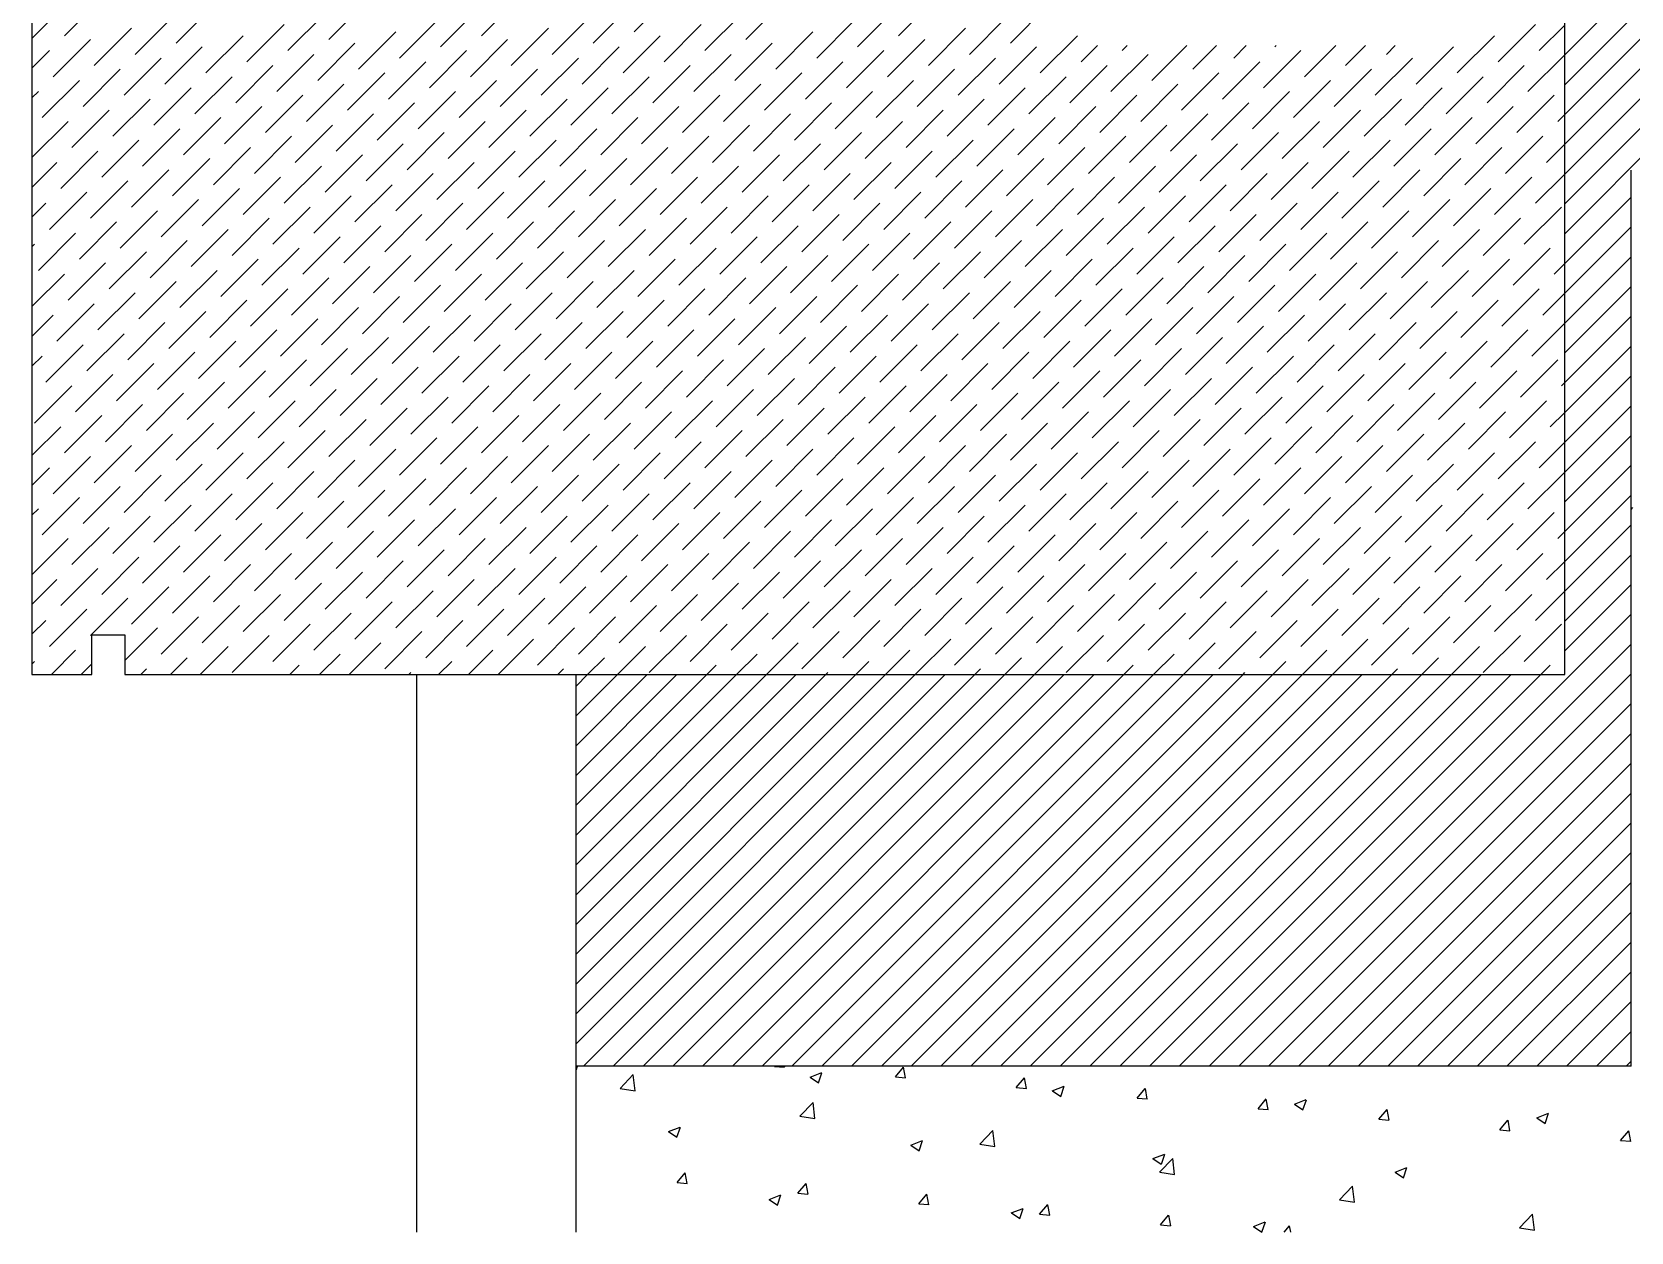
# Model space of a CAD drawing. Header units: millimetres. Extents: x 2806 to 10642, y -276 to 6064.
# Drawn here: x 2805.9 to 3046.9, y 671.3 to 852.1 of the extents above; entities that cross this region are included whole.
import ezdxf

# ---------------------------------------------------------------- set-up
doc = ezdxf.new("R2010")
doc.units = ezdxf.units.MM
doc.layers.get('0').update_dxf_attribs({"color": 250})

msp = doc.modelspace()

# ---------------------------------------------------------------- linework, layer by layer
for p, q in [((3036.88593283, 755.29487696), (3036.88593283, 880.29487696)), ((2805.88593283, 861.630018), (2805.88593283, 755.29487696)), ((3046.88593283, 696.29487696), (3046.88593283, 831.29487696)), ((2814.88593283, 755.29487696), (2814.88593283, 761.29487696)), ((2814.88593283, 761.29487696), (2819.88593283, 761.29487696)), ((2819.88593283, 761.29487696), (2819.88593283, 755.29487696)), ((2805.88593283, 755.29487696), (2814.88593283, 755.29487696)), ((2819.88593283, 755.29487696), (3036.88593283, 755.29487696)), ((2863.88593283, 671.29487696), (2863.88593283, 755.29487696)), ((2887.88593283, 671.29487696), (2887.88593283, 755.29487696)), ((3046.88593283, 696.29487696), (2887.88593283, 696.29487696))]:
    msp.add_line(p, q)
at = {"linetype": 'Continuous'}
for p, q in [((3036.88593283, 848.67397792), (3048.50683187, 860.29487696)), ((3036.88593283, 844.18384985), (3052.99695993, 860.29487696)), ((3036.88593283, 839.69372179), (3057.48708799, 860.29487696)), ((3036.88593283, 835.20359373), (3061.97721605, 860.29487696)), ((3036.88593283, 830.71346567), (3066.46734411, 860.29487696)), ((3036.88593283, 826.22333761), (3070.95747217, 860.29487696)), ((3036.88593283, 821.73320955), (3075.44760023, 860.29487696)), ((2810.7780358, 851.56261197), (2816.39069588, 857.17527205)), ((2827.61601603, 850.44007996), (2833.2286761, 856.05274003)), ((2850.62792234, 851.00134597), (2856.24058241, 856.61400604)), ((2873.63982865, 851.56261197), (2879.25248873, 857.17527205)), ((2890.47780888, 850.44007996), (2896.09046895, 856.05274003)), ((2896.65173496, 852.12387798), (2902.26439504, 857.73653806)), ((2913.48971519, 851.00134597), (2919.10237526, 856.61400604)), ((2936.5016215, 851.56261197), (2942.11428157, 857.17527205)), ((2953.33960172, 850.44007996), (2958.9522618, 856.05274003)), ((2805.88593283, 851.16063706), (2810.21676979, 855.49147403)), ((2821.44208995, 848.75628194), (2827.05475002, 854.36894201)), ((2838.28007017, 847.63374992), (2843.89273025, 853.24641)), ((2844.45399626, 849.31754794), (2850.06665633, 854.93020802)), ((2861.29197648, 848.19501593), (2866.90463656, 853.807676)), ((2867.46590257, 849.87881395), (2873.07856264, 855.49147403)), ((2884.30388279, 848.75628194), (2889.91654287, 854.36894201)), ((2901.14186302, 847.63374992), (2906.7545231, 853.24641)), ((2907.3157891, 849.31754794), (2912.92844918, 854.93020802)), ((2924.15376933, 848.19501593), (2929.76642941, 853.807676)), ((2930.32769541, 849.87881395), (2935.94035549, 855.49147403)), ((2947.16567564, 848.75628194), (2952.77833572, 854.36894201)), ((3026.86544872, 847.63374992), (3032.47810879, 853.24641)), ((3033.0393748, 849.31754794), (3036.88593283, 853.16410598)), ((2809.09423778, 845.38868589), (2814.70689785, 851.00134597)), ((2815.26816386, 847.07248391), (2820.88082394, 852.68514399)), ((2832.10614409, 845.9499519), (2837.71880417, 851.56261197)), ((2855.1180504, 846.51121791), (2860.73071048, 852.12387798)), ((2871.95603063, 845.38868589), (2877.5686907, 851.00134597)), ((2878.12995671, 847.07248391), (2883.74261679, 852.68514399)), ((2894.96793694, 845.9499519), (2900.58059701, 851.56261197)), ((2917.97984325, 846.51121791), (2923.59250332, 852.12387798)), ((2934.81782347, 845.38868589), (2940.43048355, 851.00134597)), ((2940.99174956, 847.07248391), (2946.60440963, 852.68514399)), ((2957.82972978, 845.9499519), (2963.44238986, 851.56261197)), ((3020.69152263, 845.9499519), (3026.30418271, 851.56261197)), ((2805.88593283, 846.670509), (2808.53297177, 849.31754794)), ((2825.93221801, 844.26615388), (2831.54487808, 849.87881395)), ((2842.77019823, 843.14362186), (2848.38285831, 848.75628194)), ((2848.94412432, 844.82741988), (2854.55678439, 850.44007996)), ((2865.78210454, 843.70488787), (2871.39476462, 849.31754794)), ((2888.79401085, 844.26615388), (2894.40667093, 849.87881395)), ((2905.63199108, 843.14362186), (2911.24465116, 848.75628194)), ((2911.80591716, 844.82741988), (2917.41857724, 850.44007996)), ((2928.64389739, 843.70488787), (2934.25655747, 849.31754794)), ((2951.6558037, 844.26615388), (2957.26846378, 849.87881395)), ((2964.00365587, 847.63374992), (2966.45290236, 850.08299641)), ((2968.49378393, 843.14362186), (2974.106444, 848.75628194)), ((2970.17758195, 849.31754794), (2970.94303042, 850.08299641)), ((2974.66771001, 844.82741988), (2979.92328654, 850.08299641)), ((2980.84163609, 846.51121791), (2984.4134146, 850.08299641)), ((2987.01556218, 848.19501593), (2988.90354266, 850.08299641)), ((2991.50569024, 843.70488787), (2997.11835031, 849.31754794)), ((2993.18948826, 849.87881395), (2993.39367072, 850.08299641)), ((2997.67961632, 845.38868589), (3002.37392685, 850.08299641)), ((3003.8535424, 847.07248391), (3006.86405491, 850.08299641)), ((3010.02746849, 848.75628194), (3011.35418297, 850.08299641)), ((3014.51759655, 844.26615388), (3020.13025662, 849.87881395)), ((3031.35557678, 843.14362186), (3036.88593283, 848.67397792)), ((2813.58436584, 840.89855783), (2819.19702592, 846.51121791)), ((2819.75829192, 842.58235585), (2825.370952, 848.19501593)), ((2836.59627215, 841.45982384), (2842.20893223, 847.07248391)), ((2853.43425238, 840.33729182), (2859.04691245, 845.9499519)), ((2859.60817846, 842.02108984), (2865.22083854, 847.63374992)), ((2876.44615869, 840.89855783), (2882.05881876, 846.51121791)), ((2882.62008477, 842.58235585), (2888.23274485, 848.19501593)), ((2899.458065, 841.45982384), (2905.07072507, 847.07248391)), ((2916.29604522, 840.33729182), (2921.9087053, 845.9499519)), ((2922.46997131, 842.02108984), (2928.08263138, 847.63374992)), ((2939.30795153, 840.89855783), (2944.92061161, 846.51121791)), ((2945.48187762, 842.58235585), (2951.09453769, 848.19501593)), ((2962.31985784, 841.45982384), (2967.93251792, 847.07248391)), ((2979.15783807, 840.33729182), (2984.77049815, 845.9499519)), ((2985.33176416, 842.02108984), (2990.94442423, 847.63374992)), ((3002.16974438, 840.89855783), (3007.78240446, 846.51121791)), ((3008.34367047, 842.58235585), (3013.95633054, 848.19501593)), ((3025.18165069, 841.45982384), (3030.79431077, 847.07248391)), ((2807.41043976, 839.21475981), (2813.02309983, 844.82741988)), ((2824.24841998, 838.09222779), (2829.86108006, 843.70488787)), ((2830.42234607, 839.77602581), (2836.03500614, 845.38868589)), ((2847.26032629, 838.6534938), (2852.87298637, 844.26615388)), ((2870.2722326, 839.21475981), (2875.88489268, 844.82741988)), ((2887.11021283, 838.09222779), (2892.72287291, 843.70488787)), ((2893.28413891, 839.77602581), (2898.89679899, 845.38868589)), ((2910.12211914, 838.6534938), (2915.73477922, 844.26615388)), ((2933.13402545, 839.21475981), (2938.74668553, 844.82741988)), ((2949.97200568, 838.09222779), (2955.58466575, 843.70488787)), ((2956.14593176, 839.77602581), (2961.75859184, 845.38868589)), ((2972.98391199, 838.6534938), (2978.59657206, 844.26615388)), ((2995.9958183, 839.21475981), (3001.60847837, 844.82741988)), ((3012.83379853, 838.09222779), (3018.4464586, 843.70488787)), ((3019.00772461, 839.77602581), (3024.62038468, 845.38868589)), ((2805.88593283, 842.18038094), (2806.84917375, 843.14362186)), ((2818.0744939, 836.40842977), (2823.68715398, 842.02108984)), ((2841.08640021, 836.96969578), (2846.69906029, 842.58235585)), ((2857.92438044, 835.84716376), (2863.53704051, 841.45982384)), ((2864.09830652, 837.53096178), (2869.7109666, 843.14362186)), ((2880.93628675, 836.40842977), (2886.54894682, 842.02108984)), ((2903.94819306, 836.96969578), (2909.56085313, 842.58235585)), ((2920.78617329, 835.84716376), (2926.39883336, 841.45982384)), ((2926.96009937, 837.53096178), (2932.57275944, 843.14362186)), ((2943.7980796, 836.40842977), (2949.41073967, 842.02108984)), ((2966.80998591, 836.96969578), (2972.42264598, 842.58235585)), ((2983.64796613, 835.84716376), (2989.26062621, 841.45982384)), ((2989.82189222, 837.53096178), (2995.43455229, 843.14362186)), ((3006.65987244, 836.40842977), (3012.27253252, 842.02108984)), ((3029.67177875, 836.96969578), (3035.28443883, 842.58235585)), ((2811.90056782, 834.72463175), (2817.51322789, 840.33729182)), ((2828.73854804, 833.60209973), (2834.35120812, 839.21475981)), ((2834.91247413, 835.28589775), (2840.5251342, 840.89855783)), ((2851.75045435, 834.16336574), (2857.36311443, 839.77602581)), ((2874.76236066, 834.72463175), (2880.37502074, 840.33729182)), ((2891.60034089, 833.60209973), (2897.21300097, 839.21475981)), ((2897.77426697, 835.28589775), (2903.38692705, 840.89855783)), ((2914.6122472, 834.16336574), (2920.22490728, 839.77602581)), ((2937.62415351, 834.72463175), (2943.23681359, 840.33729182)), ((2954.46213374, 833.60209973), (2960.07479381, 839.21475981)), ((2960.63605982, 835.28589775), (2966.2487199, 840.89855783)), ((2977.47404005, 834.16336574), (2983.08670012, 839.77602581)), ((3000.48594636, 834.72463175), (3006.09860644, 840.33729182)), ((3017.32392659, 833.60209973), (3022.93658666, 839.21475981)), ((3023.49785267, 835.28589775), (3029.11051275, 840.89855783)), ((3035.84570484, 838.6534938), (3036.88593283, 839.69372179)), ((2805.88593283, 833.20012482), (2811.33930181, 838.6534938)), ((2822.56462196, 831.91830171), (2828.17728204, 837.53096178)), ((2839.40260219, 830.79576969), (2845.01526226, 836.40842977)), ((2845.57652827, 832.47956772), (2851.18918835, 838.09222779)), ((2862.4145085, 831.3570357), (2868.02716857, 836.96969578)), ((2868.58843458, 833.04083372), (2874.20109466, 838.6534938)), ((2885.42641481, 831.91830171), (2891.03907488, 837.53096178)), ((2902.26439504, 830.79576969), (2907.87705511, 836.40842977)), ((2908.43832112, 832.47956772), (2914.05098119, 838.09222779)), ((2925.27630135, 831.3570357), (2930.88896142, 836.96969578)), ((2931.45022743, 833.04083372), (2937.0628875, 838.6534938)), ((2948.28820766, 831.91830171), (2953.90086773, 837.53096178)), ((2965.12618788, 830.79576969), (2970.73884796, 836.40842977)), ((2971.30011397, 832.47956772), (2976.91277404, 838.09222779)), ((2988.13809419, 831.3570357), (2993.75075427, 836.96969578)), ((2994.31202028, 833.04083372), (2999.92468035, 838.6534938)), ((3011.1500005, 831.91830171), (3016.76266058, 837.53096178)), ((3027.98798073, 830.79576969), (3033.60064081, 836.40842977)), ((2810.21676979, 828.55070566), (2815.82942987, 834.16336574)), ((2816.39069588, 830.23450369), (2822.00335595, 835.84716376)), ((2833.2286761, 829.11197167), (2838.84133618, 834.72463175)), ((2856.24058241, 829.67323768), (2861.85324249, 835.28589775)), ((2873.07856264, 828.55070566), (2878.69122272, 834.16336574)), ((2879.25248873, 830.23450369), (2884.8651488, 835.84716376)), ((2896.09046895, 829.11197167), (2901.70312903, 834.72463175)), ((2919.10237526, 829.67323768), (2924.71503534, 835.28589775)), ((2935.94035549, 828.55070566), (2941.55301557, 834.16336574)), ((2942.11428157, 830.23450369), (2947.72694165, 835.84716376)), ((2958.9522618, 829.11197167), (2964.56492188, 834.72463175)), ((2981.96416811, 829.67323768), (2987.57682819, 835.28589775)), ((2998.80214834, 828.55070566), (3004.41480841, 834.16336574)), ((3004.97607442, 830.23450369), (3010.5887345, 835.84716376)), ((3021.81405465, 829.11197167), (3027.42671472, 834.72463175)), ((3034.16190681, 832.47956772), (3036.88593283, 835.20359373)), ((2805.88593283, 828.70999676), (2809.65550379, 832.47956772)), ((2827.05475002, 827.42817365), (2832.6674101, 833.04083372)), ((2843.89273025, 826.30564163), (2849.50539032, 831.91830171)), ((2850.06665633, 827.98943966), (2855.67931641, 833.60209973)), ((2866.90463656, 826.86690764), (2872.51729663, 832.47956772)), ((2889.91654287, 827.42817365), (2895.52920294, 833.04083372)), ((2906.7545231, 826.30564163), (2912.36718317, 831.91830171)), ((2912.92844918, 827.98943966), (2918.54110925, 833.60209973)), ((2929.76642941, 826.86690764), (2935.37908948, 832.47956772)), ((2952.77833572, 827.42817365), (2958.39099579, 833.04083372)), ((2969.61631594, 826.30564163), (2975.22897602, 831.91830171)), ((2975.79024203, 827.98943966), (2981.4029021, 833.60209973)), ((2992.62822225, 826.86690764), (2998.24088233, 832.47956772)), ((3015.64012856, 827.42817365), (3021.25278864, 833.04083372)), ((2814.70689785, 824.0605776), (2820.31955793, 829.67323768)), ((2820.88082394, 825.74437563), (2826.49348401, 831.3570357)), ((2837.71880417, 824.62184361), (2843.33146424, 830.23450369)), ((2854.55678439, 823.4993116), (2860.16944447, 829.11197167)), ((2860.73071048, 825.18310962), (2866.34337055, 830.79576969)), ((2877.5686907, 824.0605776), (2883.18135078, 829.67323768)), ((2883.74261679, 825.74437563), (2889.35527686, 831.3570357)), ((2900.58059701, 824.62184361), (2906.19325709, 830.23450369)), ((2917.41857724, 823.4993116), (2923.03123732, 829.11197167)), ((2923.59250332, 825.18310962), (2929.2051634, 830.79576969)), ((2940.43048355, 824.0605776), (2946.04314363, 829.67323768)), ((2946.60440963, 825.74437563), (2952.21706971, 831.3570357)), ((2963.44238986, 824.62184361), (2969.05504994, 830.23450369)), ((2980.28037009, 823.4993116), (2985.89303016, 829.11197167)), ((2986.45429617, 825.18310962), (2992.06695625, 830.79576969)), ((3003.2922764, 824.0605776), (3008.90493647, 829.67323768)), ((3009.46620248, 825.74437563), (3015.07886256, 831.3570357)), ((3026.30418271, 824.62184361), (3031.91684278, 830.23450369)), ((3032.47810879, 826.30564163), (3036.88593283, 830.71346567)), ((2808.53297177, 822.37677958), (2814.14563185, 827.98943966)), ((2825.370952, 821.25424756), (2830.98361207, 826.86690764)), ((2831.54487808, 822.93804559), (2837.15753816, 828.55070566)), ((2848.38285831, 821.81551357), (2853.99551838, 827.42817365)), ((2871.39476462, 822.37677958), (2877.00742469, 827.98943966)), ((2888.23274485, 821.25424756), (2893.84540492, 826.86690764)), ((2894.40667093, 822.93804559), (2900.01933101, 828.55070566)), ((2911.24465116, 821.81551357), (2916.85731123, 827.42817365)), ((2934.25655747, 822.37677958), (2939.86921754, 827.98943966)), ((2951.09453769, 821.25424756), (2956.70719777, 826.86690764)), ((2957.26846378, 822.93804559), (2962.88112385, 828.55070566)), ((2974.106444, 821.81551357), (2979.71910408, 827.42817365)), ((2997.11835031, 822.37677958), (3002.73101039, 827.98943966)), ((3013.95633054, 821.25424756), (3019.56899062, 826.86690764)), ((3020.13025662, 822.93804559), (3025.7429167, 828.55070566)), ((3036.88593283, 817.24308149), (3046.88593283, 827.24308149)), ((2805.88593283, 824.2198687), (2807.97170576, 826.30564163)), ((2819.19702592, 819.57044954), (2824.80968599, 825.18310962)), ((2842.20893223, 820.13171555), (2847.8215923, 825.74437563)), ((2859.04691245, 819.00918353), (2864.65957253, 824.62184361)), ((2865.22083854, 820.69298156), (2870.83349861, 826.30564163)), ((2882.05881876, 819.57044954), (2887.67147884, 825.18310962)), ((2905.07072507, 820.13171555), (2910.68338515, 825.74437563)), ((2921.9087053, 819.00918353), (2927.52136538, 824.62184361)), ((2928.08263138, 820.69298156), (2933.69529146, 826.30564163)), ((2944.92061161, 819.57044954), (2950.53327169, 825.18310962)), ((2967.93251792, 820.13171555), (2973.545178, 825.74437563)), ((2984.77049815, 819.00918353), (2990.38315822, 824.62184361)), ((2990.94442423, 820.69298156), (2996.55708431, 826.30564163)), ((3007.78240446, 819.57044954), (3013.39506453, 825.18310962)), ((3030.79431077, 820.13171555), (3036.40697084, 825.74437563)), ((2806.84917375, 816.2028535), (2812.46183382, 821.81551357)), ((2813.02309983, 817.88665152), (2818.63575991, 823.4993116)), ((2829.86108006, 816.7641195), (2835.47374013, 822.37677958)), ((2836.03500614, 818.44791753), (2841.64766622, 824.0605776)), ((2852.87298637, 817.32538551), (2858.48564645, 822.93804559)), ((2869.7109666, 816.2028535), (2875.32362667, 821.81551357)), ((2875.88489268, 817.88665152), (2881.49755276, 823.4993116)), ((2892.72287291, 816.7641195), (2898.33553298, 822.37677958)), ((2898.89679899, 818.44791753), (2904.50945907, 824.0605776)), ((2915.73477922, 817.32538551), (2921.34743929, 822.93804559)), ((2932.57275944, 816.2028535), (2938.18541952, 821.81551357)), ((2938.74668553, 817.88665152), (2944.3593456, 823.4993116)), ((2955.58466575, 816.7641195), (2961.19732583, 822.37677958)), ((2961.75859184, 818.44791753), (2967.37125191, 824.0605776)), ((2978.59657206, 817.32538551), (2984.20923214, 822.93804559)), ((2995.43455229, 816.2028535), (3001.04721237, 821.81551357)), ((3001.60847837, 817.88665152), (3007.22113845, 823.4993116)), ((3018.4464586, 816.7641195), (3024.05911868, 822.37677958)), ((3024.62038468, 818.44791753), (3030.23304476, 824.0605776)), ((3036.88593283, 812.75295343), (3046.88593283, 822.75295343)), ((2805.88593283, 819.72974064), (2806.28790774, 820.13171555)), ((2823.68715398, 815.08032148), (2829.29981405, 820.69298156)), ((2840.5251342, 813.95778947), (2846.13779428, 819.57044954)), ((2846.69906029, 815.64158749), (2852.31172036, 821.25424756)), ((2863.53704051, 814.51905547), (2869.14970059, 820.13171555)), ((2886.54894682, 815.08032148), (2892.1616069, 820.69298156)), ((2903.38692705, 813.95778947), (2908.99958713, 819.57044954)), ((2909.56085313, 815.64158749), (2915.17351321, 821.25424756)), ((2926.39883336, 814.51905547), (2932.01149344, 820.13171555)), ((2949.41073967, 815.08032148), (2955.02339975, 820.69298156)), ((2966.2487199, 813.95778947), (2971.86137997, 819.57044954)), ((2972.42264598, 815.64158749), (2978.03530606, 821.25424756)), ((2989.26062621, 814.51905547), (2994.87328628, 820.13171555)), ((3012.27253252, 815.08032148), (3017.88519259, 820.69298156)), ((3029.11051275, 813.95778947), (3034.72317282, 819.57044954)), ((2811.33930181, 811.71272544), (2816.95196189, 817.32538551)), ((2817.51322789, 813.39652346), (2823.12588797, 819.00918353)), ((2834.35120812, 812.27399144), (2839.9638682, 817.88665152)), ((2857.36311443, 812.83525745), (2862.97577451, 818.44791753)), ((2874.20109466, 811.71272544), (2879.81375473, 817.32538551)), ((2880.37502074, 813.39652346), (2885.98768082, 819.00918353)), ((2897.21300097, 812.27399144), (2902.82566104, 817.88665152)), ((2920.22490728, 812.83525745), (2925.83756735, 818.44791753)), ((2937.0628875, 811.71272544), (2942.67554758, 817.32538551)), ((2943.23681359, 813.39652346), (2948.84947366, 819.00918353)), ((2960.07479381, 812.27399144), (2965.68745389, 817.88665152)), ((2983.08670012, 812.83525745), (2988.6993602, 818.44791753)), ((2999.92468035, 811.71272544), (3005.53734043, 817.32538551)), ((3006.09860644, 813.39652346), (3011.71126651, 819.00918353)), ((3022.93658666, 812.27399144), (3028.54924674, 817.88665152)), ((3035.28443883, 815.64158749), (3036.88593283, 817.24308149)), ((3036.88593283, 808.26282537), (3046.88593283, 818.26282537)), ((2805.88593283, 810.74948452), (2810.7780358, 815.64158749)), ((2828.17728204, 810.59019342), (2833.78994211, 816.2028535)), ((2845.01526226, 809.46766141), (2850.62792234, 815.08032148)), ((2851.18918835, 811.15145943), (2856.80184842, 816.7641195)), ((2868.02716857, 810.02892741), (2873.63982865, 815.64158749)), ((2891.03907488, 810.59019342), (2896.65173496, 816.2028535)), ((2907.87705511, 809.46766141), (2913.48971519, 815.08032148)), ((2914.05098119, 811.15145943), (2919.66364127, 816.7641195)), ((2930.88896142, 810.02892741), (2936.5016215, 815.64158749)), ((2953.90086773, 810.59019342), (2959.51352781, 816.2028535)), ((2970.73884796, 809.46766141), (2976.35150803, 815.08032148)), ((2976.91277404, 811.15145943), (2982.52543412, 816.7641195)), ((2993.75075427, 810.02892741), (2999.36341434, 815.64158749)), ((3016.76266058, 810.59019342), (3022.37532065, 816.2028535)), ((2815.82942987, 807.22259738), (2821.44208995, 812.83525745)), ((2822.00335595, 808.9063954), (2827.61601603, 814.51905547)), ((2838.84133618, 807.78386338), (2844.45399626, 813.39652346)), ((2855.67931641, 806.66133137), (2861.29197648, 812.27399144)), ((2861.85324249, 808.34512939), (2867.46590257, 813.95778947)), ((2878.69122272, 807.22259738), (2884.30388279, 812.83525745)), ((2884.8651488, 808.9063954), (2890.47780888, 814.51905547)), ((2901.70312903, 807.78386338), (2907.3157891, 813.39652346)), ((2918.54110925, 806.66133137), (2924.15376933, 812.27399144)), ((2924.71503534, 808.34512939), (2930.32769541, 813.95778947)), ((2941.55301557, 807.22259738), (2947.16567564, 812.83525745)), ((2947.72694165, 808.9063954), (2953.33960172, 814.51905547)), ((2964.56492188, 807.78386338), (2970.17758195, 813.39652346)), ((2981.4029021, 806.66133137), (2987.01556218, 812.27399144)), ((2987.57682819, 808.34512939), (2993.18948826, 813.95778947)), ((3004.41480841, 807.22259738), (3010.02746849, 812.83525745)), ((3010.5887345, 808.9063954), (3016.20139457, 814.51905547)), ((3027.42671472, 807.78386338), (3033.0393748, 813.39652346)), ((3033.60064081, 809.46766141), (3036.88593283, 812.75295343)), ((3036.88593283, 803.77269731), (3046.88593283, 813.77269731)), ((2809.65550379, 805.53879935), (2815.26816386, 811.15145943)), ((2826.49348401, 804.41626734), (2832.10614409, 810.02892741)), ((2832.6674101, 806.10006536), (2838.28007017, 811.71272544)), ((2849.50539032, 804.97753335), (2855.1180504, 810.59019342)), ((2872.51729663, 805.53879935), (2878.12995671, 811.15145943)), ((2889.35527686, 804.41626734), (2894.96793694, 810.02892741)), ((2895.52920294, 806.10006536), (2901.14186302, 811.71272544)), ((2912.36718317, 804.97753335), (2917.97984325, 810.59019342)), ((2935.37908948, 805.53879935), (2940.99174956, 811.15145943)), ((2952.21706971, 804.41626734), (2957.82972978, 810.02892741)), ((2958.39099579, 806.10006536), (2964.00365587, 811.71272544)), ((2975.22897602, 804.97753335), (2980.84163609, 810.59019342)), ((2998.24088233, 805.53879935), (3003.8535424, 811.15145943)), ((3015.07886256, 804.41626734), (3020.69152263, 810.02892741)), ((3021.25278864, 806.10006536), (3026.86544872, 811.71272544)), ((2805.88593283, 806.25935646), (2809.09423778, 809.46766141)), ((2820.31955793, 802.73246932), (2825.93221801, 808.34512939)), ((2843.33146424, 803.29373532), (2848.94412432, 808.9063954)), ((2860.16944447, 802.17120331), (2865.78210454, 807.78386338)), ((2866.34337055, 803.85500133), (2871.95603063, 809.46766141)), ((2883.18135078, 802.73246932), (2888.79401085, 808.34512939)), ((2906.19325709, 803.29373532), (2911.80591716, 808.9063954)), ((2923.03123732, 802.17120331), (2928.64389739, 807.78386338)), ((2929.2051634, 803.85500133), (2934.81782347, 809.46766141)), ((2946.04314363, 802.73246932), (2951.6558037, 808.34512939)), ((2969.05504994, 803.29373532), (2974.66771001, 808.9063954)), ((2985.89303016, 802.17120331), (2991.50569024, 807.78386338)), ((2992.06695625, 803.85500133), (2997.67961632, 809.46766141)), ((3008.90493647, 802.73246932), (3014.51759655, 808.34512939)), ((3031.91684278, 803.29373532), (3036.88593283, 808.26282537)), ((3036.88593283, 799.28256925), (3046.88593283, 809.28256925)), ((2807.97170576, 799.36487327), (2813.58436584, 804.97753335)), ((2814.14563185, 801.04867129), (2819.75829192, 806.66133137)), ((2830.98361207, 799.92613928), (2836.59627215, 805.53879935)), ((2837.15753816, 801.6099373), (2842.77019823, 807.22259738)), ((2853.99551838, 800.48740528), (2859.60817846, 806.10006536)), ((2870.83349861, 799.36487327), (2876.44615869, 804.97753335)), ((2877.00742469, 801.04867129), (2882.62008477, 806.66133137)), ((2893.84540492, 799.92613928), (2899.458065, 805.53879935)), ((2900.01933101, 801.6099373), (2905.63199108, 807.22259738)), ((2916.85731123, 800.48740528), (2922.46997131, 806.10006536)), ((2933.69529146, 799.36487327), (2939.30795153, 804.97753335)), ((2939.86921754, 801.04867129), (2945.48187762, 806.66133137)), ((2956.70719777, 799.92613928), (2962.31985784, 805.53879935)), ((2962.88112385, 801.6099373), (2968.49378393, 807.22259738)), ((2979.71910408, 800.48740528), (2985.33176416, 806.10006536)), ((2996.55708431, 799.36487327), (3002.16974438, 804.97753335)), ((3002.73101039, 801.04867129), (3008.34367047, 806.66133137)), ((3019.56899062, 799.92613928), (3025.18165069, 805.53879935)), ((3025.7429167, 801.6099373), (3031.35557678, 807.22259738)), ((2805.88593283, 801.7692284), (2807.41043976, 803.29373532)), ((2824.80968599, 798.24234125), (2830.42234607, 803.85500133)), ((2841.64766622, 797.11980924), (2847.26032629, 802.73246932)), ((2847.8215923, 798.80360726), (2853.43425238, 804.41626734)), ((2864.65957253, 797.68107525), (2870.2722326, 803.29373532)), ((2887.67147884, 798.24234125), (2893.28413891, 803.85500133)), ((2904.50945907, 797.11980924), (2910.12211914, 802.73246932)), ((2910.68338515, 798.80360726), (2916.29604522, 804.41626734)), ((2927.52136538, 797.68107525), (2933.13402545, 803.29373532)), ((2950.53327169, 798.24234125), (2956.14593176, 803.85500133)), ((2967.37125191, 797.11980924), (2972.98391199, 802.73246932)), ((2973.545178, 798.80360726), (2979.15783807, 804.41626734)), ((2990.38315822, 797.68107525), (2995.9958183, 803.29373532)), ((3013.39506453, 798.24234125), (3019.00772461, 803.85500133)), ((3030.23304476, 797.11980924), (3035.84570484, 802.73246932)), ((3036.88593283, 794.79244119), (3046.88593283, 804.79244119)), ((2812.46183382, 794.87474521), (2818.0744939, 800.48740528)), ((2818.63575991, 796.55854323), (2824.24841998, 802.17120331)), ((2835.47374013, 795.43601122), (2841.08640021, 801.04867129)), ((2858.48564645, 795.99727722), (2864.09830652, 801.6099373)), ((2875.32362667, 794.87474521), (2880.93628675, 800.48740528)), ((2881.49755276, 796.55854323), (2887.11021283, 802.17120331)), ((2898.33553298, 795.43601122), (2903.94819306, 801.04867129)), ((2921.34743929, 795.99727722), (2926.96009937, 801.6099373)), ((2938.18541952, 794.87474521), (2943.7980796, 800.48740528)), ((2944.3593456, 796.55854323), (2949.97200568, 802.17120331)), ((2961.19732583, 795.43601122), (2966.80998591, 801.04867129)), ((2984.20923214, 795.99727722), (2989.82189222, 801.6099373)), ((3001.04721237, 794.87474521), (3006.65987244, 800.48740528)), ((3007.22113845, 796.55854323), (3012.83379853, 802.17120331)), ((3024.05911868, 795.43601122), (3029.67177875, 801.04867129)), ((3036.88593283, 790.30231313), (3046.88593283, 800.30231313)), ((2806.28790774, 793.19094719), (2811.90056782, 798.80360726)), ((2829.29981405, 793.75221319), (2834.91247413, 799.36487327)), ((2846.13779428, 792.62968118), (2851.75045435, 798.24234125)), ((2852.31172036, 794.3134792), (2857.92438044, 799.92613928)), ((2869.14970059, 793.19094719), (2874.76236066, 798.80360726)), ((2892.1616069, 793.75221319), (2897.77426697, 799.36487327)), ((2908.99958713, 792.62968118), (2914.6122472, 798.24234125)), ((2915.17351321, 794.3134792), (2920.78617329, 799.92613928)), ((2932.01149344, 793.19094719), (2937.62415351, 798.80360726)), ((2955.02339975, 793.75221319), (2960.63605982, 799.36487327)), ((2971.86137997, 792.62968118), (2977.47404005, 798.24234125)), ((2978.03530606, 794.3134792), (2983.64796613, 799.92613928)), ((2994.87328628, 793.19094719), (3000.48594636, 798.80360726)), ((3017.88519259, 793.75221319), (3023.49785267, 799.36487327)), ((3036.40697084, 798.80360726), (3036.88593283, 799.28256925)), ((2816.95196189, 790.38461715), (2822.56462196, 795.99727722)), ((2823.12588797, 792.06841517), (2828.73854804, 797.68107525)), ((2839.9638682, 790.94588316), (2845.57652827, 796.55854323)), ((2856.80184842, 789.82335114), (2862.4145085, 795.43601122)), ((2862.97577451, 791.50714916), (2868.58843458, 797.11980924)), ((2879.81375473, 790.38461715), (2885.42641481, 795.99727722)), ((2885.98768082, 792.06841517), (2891.60034089, 797.68107525)), ((2902.82566104, 790.94588316), (2908.43832112, 796.55854323)), ((2919.66364127, 789.82335114), (2925.27630135, 795.43601122)), ((2925.83756735, 791.50714916), (2931.45022743, 797.11980924)), ((2942.67554758, 790.38461715), (2948.28820766, 795.99727722)), ((2948.84947366, 792.06841517), (2954.46213374, 797.68107525)), ((2965.68745389, 790.94588316), (2971.30011397, 796.55854323)), ((2982.52543412, 789.82335114), (2988.13809419, 795.43601122)), ((2988.6993602, 791.50714916), (2994.31202028, 797.11980924)), ((3005.53734043, 790.38461715), (3011.1500005, 795.99727722)), ((3011.71126651, 792.06841517), (3017.32392659, 797.68107525)), ((3028.54924674, 790.94588316), (3034.16190681, 796.55854323)), ((3036.88593283, 785.81218507), (3046.88593283, 795.81218507)), ((2810.7780358, 788.70081913), (2816.39069588, 794.3134792)), ((2827.61601603, 787.57828711), (2833.2286761, 793.19094719)), ((2833.78994211, 789.26208513), (2839.40260219, 794.87474521)), ((2850.62792234, 788.13955312), (2856.24058241, 793.75221319)), ((2873.63982865, 788.70081913), (2879.25248873, 794.3134792)), ((2890.47780888, 787.57828711), (2896.09046895, 793.19094719)), ((2896.65173496, 789.26208513), (2902.26439504, 794.87474521)), ((2913.48971519, 788.13955312), (2919.10237526, 793.75221319)), ((2936.5016215, 788.70081913), (2942.11428157, 794.3134792)), ((2953.33960172, 787.57828711), (2958.9522618, 793.19094719)), ((2959.51352781, 789.26208513), (2965.12618788, 794.87474521)), ((2976.35150803, 788.13955312), (2981.96416811, 793.75221319)), ((2999.36341434, 788.70081913), (3004.97607442, 794.3134792)), ((3016.20139457, 787.57828711), (3021.81405465, 793.19094719)), ((3022.37532065, 789.26208513), (3027.98798073, 794.87474521)), ((3034.72317282, 792.62968118), (3036.88593283, 794.79244119)), ((2805.88593283, 788.29884422), (2810.21676979, 792.62968118)), ((2821.44208995, 785.89448909), (2827.05475002, 791.50714916)), ((2844.45399626, 786.4557551), (2850.06665633, 792.06841517)), ((2861.29197648, 785.33322308), (2866.90463656, 790.94588316)), ((2867.46590257, 787.0170211), (2873.07856264, 792.62968118)), ((2884.30388279, 785.89448909), (2889.91654287, 791.50714916)), ((2907.3157891, 786.4557551), (2912.92844918, 792.06841517)), ((2924.15376933, 785.33322308), (2929.76642941, 790.94588316)), ((2930.32769541, 787.0170211), (2935.94035549, 792.62968118)), ((2947.16567564, 785.89448909), (2952.77833572, 791.50714916)), ((2970.17758195, 786.4557551), (2975.79024203, 792.06841517)), ((2987.01556218, 785.33322308), (2992.62822225, 790.94588316)), ((2993.18948826, 787.0170211), (2998.80214834, 792.62968118)), ((3010.02746849, 785.89448909), (3015.64012856, 791.50714916)), ((3036.88593283, 781.32205701), (3046.88593283, 791.32205701)), ((2809.09423778, 782.52689304), (2814.70689785, 788.13955312)), ((2815.26816386, 784.21069107), (2820.88082394, 789.82335114)), ((2832.10614409, 783.08815905), (2837.71880417, 788.70081913)), ((2838.28007017, 784.77195707), (2843.89273025, 790.38461715)), ((2855.1180504, 783.64942506), (2860.73071048, 789.26208513)), ((2871.95603063, 782.52689304), (2877.5686907, 788.13955312)), ((2878.12995671, 784.21069107), (2883.74261679, 789.82335114)), ((2894.96793694, 783.08815905), (2900.58059701, 788.70081913)), ((2901.14186302, 784.77195707), (2906.7545231, 790.38461715)), ((2917.97984325, 783.64942506), (2923.59250332, 789.26208513)), ((2934.81782347, 782.52689304), (2940.43048355, 788.13955312)), ((2940.99174956, 784.21069107), (2946.60440963, 789.82335114)), ((2957.82972978, 783.08815905), (2963.44238986, 788.70081913)), ((2964.00365587, 784.77195707), (2969.61631594, 790.38461715)), ((2980.84163609, 783.64942506), (2986.45429617, 789.26208513)), ((2997.67961632, 782.52689304), (3003.2922764, 788.13955312)), ((3003.8535424, 784.21069107), (3009.46620248, 789.82335114)), ((3020.69152263, 783.08815905), (3026.30418271, 788.70081913)), ((3026.86544872, 784.77195707), (3032.47810879, 790.38461715)), ((3033.0393748, 786.4557551), (3036.88593283, 790.30231313)), ((2805.88593283, 783.80871616), (2808.53297177, 786.4557551)), ((2825.93221801, 781.40436103), (2831.54487808, 787.0170211)), ((2842.77019823, 780.28182901), (2848.38285831, 785.89448909)), ((2848.94412432, 781.96562704), (2854.55678439, 787.57828711)), ((2865.78210454, 780.84309502), (2871.39476462, 786.4557551)), ((2888.79401085, 781.40436103), (2894.40667093, 787.0170211)), ((2905.63199108, 780.28182901), (2911.24465116, 785.89448909)), ((2911.80591716, 781.96562704), (2917.41857724, 787.57828711)), ((2928.64389739, 780.84309502), (2934.25655747, 786.4557551)), ((2951.6558037, 781.40436103), (2957.26846378, 787.0170211)), ((2968.49378393, 780.28182901), (2974.106444, 785.89448909)), ((2974.66771001, 781.96562704), (2980.28037009, 787.57828711)), ((2991.50569024, 780.84309502), (2997.11835031, 786.4557551)), ((3014.51759655, 781.40436103), (3020.13025662, 787.0170211)), ((3031.35557678, 780.28182901), (3036.88593283, 785.81218507)), ((3036.88593283, 776.83192895), (3046.88593283, 786.83192895)), ((2813.58436584, 778.03676498), (2819.19702592, 783.64942506)), ((2819.75829192, 779.720563), (2825.370952, 785.33322308)), ((2836.59627215, 778.59803099), (2842.20893223, 784.21069107)), ((2859.60817846, 779.159297), (2865.22083854, 784.77195707)), ((2876.44615869, 778.03676498), (2882.05881876, 783.64942506)), ((2882.62008477, 779.720563), (2888.23274485, 785.33322308)), ((2899.458065, 778.59803099), (2905.07072507, 784.21069107)), ((2922.46997131, 779.159297), (2928.08263138, 784.77195707)), ((2939.30795153, 778.03676498), (2944.92061161, 783.64942506)), ((2945.48187762, 779.720563), (2951.09453769, 785.33322308)), ((2962.31985784, 778.59803099), (2967.93251792, 784.21069107)), ((2985.33176416, 779.159297), (2990.94442423, 784.77195707)), ((3002.16974438, 778.03676498), (3007.78240446, 783.64942506)), ((3008.34367047, 779.720563), (3013.95633054, 785.33322308)), ((3025.18165069, 778.59803099), (3030.79431077, 784.21069107)), ((2807.41043976, 776.35296696), (2813.02309983, 781.96562704)), ((2824.24841998, 775.23043494), (2829.86108006, 780.84309502)), ((2830.42234607, 776.91423297), (2836.03500614, 782.52689304)), ((2847.26032629, 775.79170095), (2852.87298637, 781.40436103)), ((2853.43425238, 777.47549897), (2859.04691245, 783.08815905)), ((2870.2722326, 776.35296696), (2875.88489268, 781.96562704)), ((2887.11021283, 775.23043494), (2892.72287291, 780.84309502)), ((2893.28413891, 776.91423297), (2898.89679899, 782.52689304)), ((2910.12211914, 775.79170095), (2915.73477922, 781.40436103)), ((2916.29604522, 777.47549897), (2921.9087053, 783.08815905)), ((2933.13402545, 776.35296696), (2938.74668553, 781.96562704)), ((2949.97200568, 775.23043494), (2955.58466575, 780.84309502)), ((2956.14593176, 776.91423297), (2961.75859184, 782.52689304)), ((2972.98391199, 775.79170095), (2978.59657206, 781.40436103)), ((2979.15783807, 777.47549897), (2984.77049815, 783.08815905)), ((2995.9958183, 776.35296696), (3001.60847837, 781.96562704)), ((3012.83379853, 775.23043494), (3018.4464586, 780.84309502)), ((3019.00772461, 776.91423297), (3024.62038468, 782.52689304)), ((3036.88593283, 772.34180089), (3046.88593283, 782.34180089)), ((2805.88593283, 779.31858809), (2806.84917375, 780.28182901)), ((2818.0744939, 773.54663692), (2823.68715398, 779.159297)), ((2841.08640021, 774.10790293), (2846.69906029, 779.720563)), ((2857.92438044, 772.98537091), (2863.53704051, 778.59803099)), ((2864.09830652, 774.66916894), (2869.7109666, 780.28182901)), ((2880.93628675, 773.54663692), (2886.54894682, 779.159297)), ((2903.94819306, 774.10790293), (2909.56085313, 779.720563)), ((2920.78617329, 772.98537091), (2926.39883336, 778.59803099)), ((2926.96009937, 774.66916894), (2932.57275944, 780.28182901)), ((2943.7980796, 773.54663692), (2949.41073967, 779.159297)), ((2966.80998591, 774.10790293), (2972.42264598, 779.720563)), ((2983.64796613, 772.98537091), (2989.26062621, 778.59803099)), ((2989.82189222, 774.66916894), (2995.43455229, 780.28182901)), ((3006.65987244, 773.54663692), (3012.27253252, 779.159297)), ((3029.67177875, 774.10790293), (3035.28443883, 779.720563)), ((3046.88593283, 780.18360337), (3047.14511474, 780.49248433)), ((2811.90056782, 771.8628389), (2817.51322789, 777.47549897)), ((2828.73854804, 770.74030688), (2834.35120812, 776.35296696)), ((2834.91247413, 772.42410491), (2840.5251342, 778.03676498)), ((2851.75045435, 771.30157289), (2857.36311443, 776.91423297)), ((2874.76236066, 771.8628389), (2880.37502074, 777.47549897)), ((2891.60034089, 770.74030688), (2897.21300097, 776.35296696)), ((2897.77426697, 772.42410491), (2903.38692705, 778.03676498)), ((2914.6122472, 771.30157289), (2920.22490728, 776.91423297)), ((2937.62415351, 771.8628389), (2943.23681359, 777.47549897)), ((2954.46213374, 770.74030688), (2960.07479381, 776.35296696)), ((2960.63605982, 772.42410491), (2966.2487199, 778.03676498)), ((2977.47404005, 771.30157289), (2983.08670012, 776.91423297)), ((3000.48594636, 771.8628389), (3006.09860644, 777.47549897)), ((3017.32392659, 770.74030688), (3022.93658666, 776.35296696)), ((3023.49785267, 772.42410491), (3029.11051275, 778.03676498)), ((3035.84570484, 775.79170095), (3036.88593283, 776.83192895)), ((3036.88593283, 767.85167283), (3046.88593283, 777.85167283)), ((2805.88593283, 770.33833197), (2811.33930181, 775.79170095)), ((2822.56462196, 769.05650886), (2828.17728204, 774.66916894)), ((2845.57652827, 769.61777487), (2851.18918835, 775.23043494)), ((2862.4145085, 768.49524285), (2868.02716857, 774.10790293)), ((2868.58843458, 770.17904088), (2874.20109466, 775.79170095)), ((2885.42641481, 769.05650886), (2891.03907488, 774.66916894)), ((2908.43832112, 769.61777487), (2914.05098119, 775.23043494)), ((2925.27630135, 768.49524285), (2930.88896142, 774.10790293)), ((2931.45022743, 770.17904088), (2937.0628875, 775.79170095)), ((2948.28820766, 769.05650886), (2953.90086773, 774.66916894)), ((2971.30011397, 769.61777487), (2976.91277404, 775.23043494)), ((2988.13809419, 768.49524285), (2993.75075427, 774.10790293)), ((2994.31202028, 770.17904088), (2999.92468035, 775.79170095)), ((3011.1500005, 769.05650886), (3016.76266058, 774.66916894)), ((2810.21676979, 765.68891282), (2815.82942987, 771.30157289)), ((2816.39069588, 767.37271084), (2822.00335595, 772.98537091)), ((2833.2286761, 766.25017882), (2838.84133618, 771.8628389)), ((2839.40260219, 767.93397685), (2845.01526226, 773.54663692)), ((2856.24058241, 766.81144483), (2861.85324249, 772.42410491)), ((2873.07856264, 765.68891282), (2878.69122272, 771.30157289)), ((2879.25248873, 767.37271084), (2884.8651488, 772.98537091)), ((2896.09046895, 766.25017882), (2901.70312903, 771.8628389)), ((2902.26439504, 767.93397685), (2907.87705511, 773.54663692)), ((2919.10237526, 766.81144483), (2924.71503534, 772.42410491)), ((2935.94035549, 765.68891282), (2941.55301557, 771.30157289)), ((2942.11428157, 767.37271084), (2947.72694165, 772.98537091)), ((2958.9522618, 766.25017882), (2964.56492188, 771.8628389)), ((2965.12618788, 767.93397685), (2970.73884796, 773.54663692)), ((2981.96416811, 766.81144483), (2987.57682819, 772.42410491)), ((2998.80214834, 765.68891282), (3004.41480841, 771.30157289)), ((3004.97607442, 767.37271084), (3010.5887345, 772.98537091)), ((3021.81405465, 766.25017882), (3027.42671472, 771.8628389)), ((3027.98798073, 767.93397685), (3033.60064081, 773.54663692)), ((3034.16190681, 769.61777487), (3036.88593283, 772.34180089)), ((3036.88593283, 763.36154477), (3046.88593283, 773.36154477)), ((2805.88593283, 765.84820391), (2809.65550379, 769.61777487)), ((2827.05475002, 764.5663808), (2832.6674101, 770.17904088)), ((2843.89273025, 763.44384879), (2849.50539032, 769.05650886)), ((2850.06665633, 765.12764681), (2855.67931641, 770.74030688)), ((2866.90463656, 764.00511479), (2872.51729663, 769.61777487)), ((2889.91654287, 764.5663808), (2895.52920294, 770.17904088)), ((2906.7545231, 763.44384879), (2912.36718317, 769.05650886)), ((2912.92844918, 765.12764681), (2918.54110925, 770.74030688)), ((2929.76642941, 764.00511479), (2935.37908948, 769.61777487)), ((2952.77833572, 764.5663808), (2958.39099579, 770.17904088)), ((2969.61631594, 763.44384879), (2975.22897602, 769.05650886)), ((2975.79024203, 765.12764681), (2981.4029021, 770.74030688)), ((2992.62822225, 764.00511479), (2998.24088233, 769.61777487)), ((3015.64012856, 764.5663808), (3021.25278864, 770.17904088)), ((3036.88593283, 758.8714167), (3046.88593283, 768.8714167)), ((2814.70689785, 761.19878476), (2820.31955793, 766.81144483)), ((2820.88082394, 762.88258278), (2826.49348401, 768.49524285)), ((2837.71880417, 761.76005076), (2843.33146424, 767.37271084)), ((2860.73071048, 762.32131677), (2866.34337055, 767.93397685)), ((2877.5686907, 761.19878476), (2883.18135078, 766.81144483)), ((2883.74261679, 762.88258278), (2889.35527686, 768.49524285)), ((2900.58059701, 761.76005076), (2906.19325709, 767.37271084)), ((2923.59250332, 762.32131677), (2929.2051634, 767.93397685)), ((2940.43048355, 761.19878476), (2946.04314363, 766.81144483)), ((2946.60440963, 762.88258278), (2952.21706971, 768.49524285)), ((2963.44238986, 761.76005076), (2969.05504994, 767.37271084)), ((2986.45429617, 762.32131677), (2992.06695625, 767.93397685)), ((3003.2922764, 761.19878476), (3008.90493647, 766.81144483)), ((3009.46620248, 762.88258278), (3015.07886256, 768.49524285)), ((3026.30418271, 761.76005076), (3031.91684278, 767.37271084)), ((3032.47810879, 763.44384879), (3036.88593283, 767.85167283)), ((2808.53297177, 759.51498673), (2814.14563185, 765.12764681)), ((2825.370952, 758.39245472), (2830.98361207, 764.00511479)), ((2831.54487808, 760.07625274), (2837.15753816, 765.68891282)), ((2848.38285831, 758.95372072), (2853.99551838, 764.5663808)), ((2854.55678439, 760.63751875), (2860.16944447, 766.25017882)), ((2871.39476462, 759.51498673), (2877.00742469, 765.12764681)), ((2888.23274485, 758.39245472), (2893.84540492, 764.00511479)), ((2894.40667093, 760.07625274), (2900.01933101, 765.68891282)), ((2911.24465116, 758.95372072), (2916.85731123, 764.5663808)), ((2917.41857724, 760.63751875), (2923.03123732, 766.25017882)), ((2934.25655747, 759.51498673), (2939.86921754, 765.12764681)), ((2951.09453769, 758.39245472), (2956.70719777, 764.00511479)), ((2957.26846378, 760.07625274), (2962.88112385, 765.68891282)), ((2974.106444, 758.95372072), (2979.71910408, 764.5663808)), ((2978.79952114, 696.29487696), (3046.88593283, 764.38128864)), ((2980.28037009, 760.63751875), (2985.89303016, 766.25017882)), ((2997.11835031, 759.51498673), (3002.73101039, 765.12764681)), ((3013.95633054, 758.39245472), (3019.56899062, 764.00511479)), ((3020.13025662, 760.07625274), (3025.7429167, 765.68891282)), ((2805.88593283, 761.35807585), (2807.97170576, 763.44384879)), ((2819.88593283, 757.39756361), (2824.80968599, 762.32131677)), ((2842.20893223, 757.2699227), (2847.8215923, 762.88258278)), ((2859.04691245, 756.14739069), (2864.65957253, 761.76005076)), ((2865.22083854, 757.83118871), (2870.83349861, 763.44384879)), ((2882.05881876, 756.70865669), (2887.67147884, 762.32131677)), ((2905.07072507, 757.2699227), (2910.68338515, 762.88258278)), ((2921.9087053, 756.14739069), (2927.52136538, 761.76005076)), ((2928.08263138, 757.83118871), (2933.69529146, 763.44384879)), ((2944.92061161, 756.70865669), (2950.53327169, 762.32131677)), ((2967.93251792, 757.2699227), (2973.545178, 762.88258278)), ((2984.77049815, 756.14739069), (2990.38315822, 761.76005076)), ((2990.94442423, 757.83118871), (2996.55708431, 763.44384879)), ((3007.78240446, 756.70865669), (3013.39506453, 762.32131677)), ((3030.79431077, 757.2699227), (3036.40697084, 762.88258278)), ((2831.25363036, 755.29487696), (2835.47374013, 759.51498673)), ((2836.03500614, 755.58612468), (2841.64766622, 761.19878476)), ((2853.70427066, 755.29487696), (2858.48564645, 760.07625274)), ((2876.15491096, 755.29487696), (2881.49755276, 760.63751875)), ((2894.11542321, 755.29487696), (2898.33553298, 759.51498673)), ((2898.89679899, 755.58612468), (2904.50945907, 761.19878476)), ((2916.56606351, 755.29487696), (2921.34743929, 760.07625274)), ((2939.01670381, 755.29487696), (2944.3593456, 760.63751875)), ((2956.97721605, 755.29487696), (2961.19732583, 759.51498673)), ((2961.75859184, 755.58612468), (2967.37125191, 761.19878476)), ((2979.42785636, 755.29487696), (2984.20923214, 760.07625274)), ((2983.2896492, 696.29487696), (3046.88593283, 759.89116058)), ((3001.87849666, 755.29487696), (3007.22113845, 760.63751875)), ((3019.8390089, 755.29487696), (3024.05911868, 759.51498673)), ((3024.62038468, 755.58612468), (3030.23304476, 761.19878476)), ((2805.88593283, 756.86794779), (2806.28790774, 757.2699227)), ((2808.80299006, 755.29487696), (2812.46183382, 758.95372072)), ((2813.29311812, 755.29487696), (2814.88593283, 756.88769167)), ((2826.7635023, 755.29487696), (2829.29981405, 757.83118871)), ((2849.2141426, 755.29487696), (2852.31172036, 758.39245472)), ((2867.17465484, 755.29487696), (2869.14970059, 757.2699227)), ((2871.6647829, 755.29487696), (2875.32362667, 758.95372072)), ((2889.62529515, 755.29487696), (2892.1616069, 757.83118871)), ((2912.07593545, 755.29487696), (2915.17351321, 758.39245472)), ((2930.03644769, 755.29487696), (2932.01149344, 757.2699227)), ((2934.52657575, 755.29487696), (2938.18541952, 758.95372072)), ((2952.48708799, 755.29487696), (2955.02339975, 757.83118871)), ((2974.9377283, 755.29487696), (2978.03530606, 758.39245472)), ((2992.89824054, 755.29487696), (2994.87328628, 757.2699227)), ((2997.3883686, 755.29487696), (3001.04721237, 758.95372072)), ((3015.34888084, 755.29487696), (3017.88519259, 757.83118871)), ((2822.27337424, 755.29487696), (2823.12588797, 756.14739069)), ((2844.72401454, 755.29487696), (2846.13779428, 756.70865669)), ((2862.68452678, 755.29487696), (2862.97577451, 755.58612468)), ((2885.13516708, 755.29487696), (2885.98768082, 756.14739069)), ((2887.88593283, 753.55551464), (2889.62529515, 755.29487696)), ((2887.88593283, 749.06538658), (2894.11542321, 755.29487696)), ((2887.88593283, 744.57525852), (2898.60555127, 755.29487696)), ((2887.88593283, 740.08513046), (2903.09567933, 755.29487696)), ((2887.88593283, 735.5950024), (2907.58580739, 755.29487696)), ((2887.88593283, 731.10487434), (2912.07593545, 755.29487696)), ((2887.88593283, 726.61474628), (2916.56606351, 755.29487696)), ((2887.88593283, 722.12461822), (2921.05619157, 755.29487696)), ((2887.88593283, 717.63449016), (2925.54631963, 755.29487696)), ((2887.88593283, 713.1443621), (2930.03644769, 755.29487696)), ((2887.88593283, 708.65423404), (2934.52657575, 755.29487696)), ((2887.88593283, 704.16410598), (2939.01670381, 755.29487696)), ((2887.88593283, 699.67397792), (2943.50683187, 755.29487696)), ((2888.99695993, 696.29487696), (2947.99695993, 755.29487696)), ((2893.48708799, 696.29487696), (2952.48708799, 755.29487696)), ((2897.97721605, 696.29487696), (2956.97721605, 755.29487696)), ((2902.46734411, 696.29487696), (2961.46734411, 755.29487696)), ((2906.95747217, 696.29487696), (2965.95747217, 755.29487696)), ((2907.58580739, 755.29487696), (2908.99958713, 756.70865669)), ((2911.44760023, 696.29487696), (2970.44760023, 755.29487696)), ((2915.9377283, 696.29487696), (2974.9377283, 755.29487696)), ((2920.42785636, 696.29487696), (2979.42785636, 755.29487696)), ((2924.91798442, 696.29487696), (2983.91798442, 755.29487696)), ((2925.54631963, 755.29487696), (2925.83756735, 755.58612468)), ((2929.40811248, 696.29487696), (2988.40811248, 755.29487696)), ((2933.89824054, 696.29487696), (2992.89824054, 755.29487696)), ((2938.3883686, 696.29487696), (2997.3883686, 755.29487696)), ((2942.87849666, 696.29487696), (3001.87849666, 755.29487696)), ((2947.36862472, 696.29487696), (3006.36862472, 755.29487696)), ((2947.99695993, 755.29487696), (2948.84947366, 756.14739069)), ((2951.85875278, 696.29487696), (3010.85875278, 755.29487696)), ((2956.34888084, 696.29487696), (3015.34888084, 755.29487696)), ((2960.8390089, 696.29487696), (3019.8390089, 755.29487696)), ((2965.32913696, 696.29487696), (3024.32913696, 755.29487696)), ((2969.81926502, 696.29487696), (3028.81926502, 755.29487696)), ((2970.44760023, 755.29487696), (2971.86137997, 756.70865669)), ((2974.30939308, 696.29487696), (3033.30939308, 755.29487696)), ((2987.77977726, 696.29487696), (3046.88593283, 755.40103252)), ((2988.40811248, 755.29487696), (2988.6993602, 755.58612468)), ((3010.85875278, 755.29487696), (3011.71126651, 756.14739069)), ((3033.30939308, 755.29487696), (3034.72317282, 756.70865669)), ((2992.26990532, 696.29487696), (3046.88593283, 750.91090446)), ((2996.76003338, 696.29487696), (3046.88593283, 746.4207764)), ((3001.25016145, 696.29487696), (3046.88593283, 741.93064834)), ((3005.74028951, 696.29487696), (3046.88593283, 737.44052028)), ((3010.23041757, 696.29487696), (3046.88593283, 732.95039222)), ((3014.72054563, 696.29487696), (3046.88593283, 728.46026416)), ((3019.21067369, 696.29487696), (3046.88593283, 723.9701361)), ((3023.70080175, 696.29487696), (3046.88593283, 719.48000804)), ((3028.19092981, 696.29487696), (3046.88593283, 714.98987998)), ((3032.68105787, 696.29487696), (3046.88593283, 710.49975192)), ((3037.17118593, 696.29487696), (3046.88593283, 706.00962386)), ((3041.66131399, 696.29487696), (3046.88593283, 701.5194958)), ((3046.15144205, 696.29487696), (3046.88593283, 697.02936774)), ((2887.88593283, 695.83185144), (2887.92905028, 695.80276836)), ((2887.93101916, 695.80293902), (2888.09608342, 696.29487696)), ((2894.51992657, 692.94374022), (2896.49829435, 695.00562459)), ((2896.77959321, 692.58872948), (2896.49896948, 695.00096135)), ((2917.79457985, 696.25601548), (2917.8271885, 696.29487696)), ((2917.79653485, 696.25403627), (2919.31473557, 696.12121092)), ((2919.32990223, 696.1144728), (2919.29662586, 696.29487696)), ((2923.16452482, 694.62583385), (2924.94299554, 695.30852479)), ((2923.1686781, 694.62073532), (2924.43213137, 693.76852534)), ((2924.43409685, 693.76871421), (2924.94911522, 695.3036139)), ((2936.01304675, 694.66210693), (2937.23755715, 696.12142159)), ((2936.01494349, 694.66013205), (2937.53314421, 694.5273067)), ((2937.54828607, 694.52044437), (2937.25460826, 696.11258581)), ((2954.23151365, 693.06819838), (2955.45602405, 694.52751304)), ((2955.76666991, 692.92641594), (2955.4729921, 694.51855738)), ((2894.5235449, 692.93704119), (2896.78253723, 692.58668472)), ((2954.23335213, 693.06622783), (2955.75155285, 692.93340248)), ((2959.66766136, 692.59157333), (2961.44613207, 693.27426427)), ((2959.67175919, 692.5864923), (2960.93521245, 691.73428231)), ((2960.93717454, 691.7344894), (2961.45219292, 693.26938909)), ((2972.44998055, 691.47428982), (2973.67449095, 692.93360449)), ((2973.98505375, 691.33238752), (2973.69137594, 692.92452895)), ((2921.62783066, 688.73950742), (2923.60619844, 690.80139179)), ((2923.88750146, 688.38450269), (2923.60687773, 690.79673456)), ((2972.45176077, 691.4723236), (2973.96996149, 691.33949825)), ((2990.66844745, 689.88038127), (2991.89295785, 691.33969593)), ((2990.67016941, 689.87841938), (2992.18837013, 689.74559403)), ((2992.20343758, 689.73835909), (2991.90975978, 691.33050052)), ((2996.17079789, 690.5573128), (2997.9492686, 691.24000374)), ((2996.17484028, 690.55224927), (2997.43829354, 689.70003929)), ((2997.44025224, 689.70026459), (2997.95527061, 691.23516429)), ((3008.88691435, 688.28647271), (3010.11142475, 689.74578738)), ((3010.42182142, 688.14433066), (3010.12814362, 689.7364721)), ((2901.82287627, 686.43354252), (2903.60134699, 687.11623347)), ((2903.09244778, 685.57642844), (2903.60746615, 687.11132813)), ((2921.63145286, 688.73276361), (2923.89044519, 688.38240714)), ((3008.88857804, 688.28451516), (3010.40677876, 688.15168981)), ((3027.10538125, 686.69256416), (3028.32989165, 688.15187882)), ((3028.64020526, 686.55030223), (3028.34652745, 688.14244367)), ((3032.67393442, 688.52305228), (3034.45240514, 689.20574322)), ((3032.67792137, 688.51800624), (3033.94137463, 687.66579626)), ((3033.94332993, 687.66603978), (3034.4583483, 689.20093948)), ((2901.82703614, 686.42845853), (2903.0904894, 685.57624854)), ((2938.32601281, 684.399282), (2940.10448352, 685.08197294)), ((2939.59552547, 683.54220363), (2940.11054384, 685.07710332)), ((2948.73573475, 684.53527463), (2950.71410253, 686.597159)), ((2948.73936082, 684.52848602), (2950.99835315, 684.17812956)), ((2950.99540971, 684.1802759), (2950.71478597, 686.59250777)), ((3027.10698668, 686.69061093), (3028.6251874, 686.55778558)), ((3045.32384815, 685.09865561), (3046.54835855, 686.55797027)), ((3045.32539532, 685.09670671), (3046.84359604, 684.96388136)), ((3046.8585891, 684.95627381), (3046.56491129, 686.54841524)), ((2938.33011723, 684.3942155), (2939.59357049, 683.54200552)), ((2974.82914934, 682.36502147), (2976.60762005, 683.04771242)), ((2974.83319832, 682.35997248), (2976.09665158, 681.50776249)), ((2975.84363884, 680.33104184), (2977.82200662, 682.39292621)), ((2976.09860316, 681.50797882), (2976.61362153, 683.04287851)), ((2978.10331796, 679.97604911), (2977.82269422, 682.38828098)), ((2903.1004551, 678.74423951), (2904.32496549, 680.20355418)), ((2904.63565207, 678.60280402), (2904.34197426, 680.19494545)), ((2975.84726878, 680.32420844), (2978.10626111, 679.97385198)), ((3011.33228587, 680.33076095), (3013.11075659, 681.01345189)), ((3011.33627941, 680.32572945), (3012.59973267, 679.47351947)), ((3012.60168085, 679.47375401), (3013.11669922, 681.00865371)), ((2903.10240881, 678.74227621), (2904.62060953, 678.60945086)), ((2921.318922, 677.15033096), (2922.54343239, 678.60964562)), ((2922.8540359, 677.00877559), (2922.5603581, 678.60091702)), ((3002.95154293, 676.12680904), (3004.92991071, 678.18869342)), ((3005.2112262, 675.77182232), (3004.93060247, 678.18405419)), ((2916.98436426, 676.20699067), (2918.76283497, 676.88968162)), ((2916.98847527, 676.20193871), (2918.25192853, 675.34972872)), ((2918.25387639, 675.34991786), (2918.76889476, 676.88481755)), ((2921.32081745, 677.14837199), (2922.83901817, 677.01554663)), ((2939.5373889, 675.55642241), (2940.76189929, 677.01573707)), ((2939.53922609, 675.55446776), (2941.05742681, 675.42164241)), ((2941.07241974, 675.41474716), (2940.77874193, 677.0068886)), ((2953.48750079, 674.17273015), (2955.2659715, 674.85542109)), ((2954.75695408, 673.31569305), (2955.27197245, 674.85059274)), ((2957.7558558, 673.96251385), (2958.98036619, 675.42182852)), ((2959.29080358, 673.82071873), (2958.99712577, 675.41286017)), ((3002.95517674, 676.11993086), (3005.21416907, 675.7695744)), ((2953.49155636, 674.16769568), (2954.75500962, 673.3154857)), ((2957.75763473, 673.96056354), (2959.27583545, 673.82773819)), ((2975.97432269, 672.3686053), (2977.19883309, 673.82791996)), ((2977.50918742, 672.22669031), (2977.21550961, 673.81883174)), ((2989.99063732, 672.13846962), (2991.76910804, 672.82116057)), ((2991.26453092, 671.29487696), (2991.77505015, 672.81636793)), ((3030.05944701, 671.92257625), (3032.0378148, 673.98446062)), ((3032.31913445, 671.56759553), (3032.03851072, 673.9798274)), ((2975.97604336, 672.36665932), (2977.49424408, 672.23383396)), ((2989.99463745, 672.13345266), (2991.23787705, 671.29487696)), ((2994.62927262, 671.29487696), (2995.41729999, 672.23401141)), ((2995.60542264, 671.29487696), (2995.43389345, 672.22480331)), ((3030.06308471, 671.91565328), (3032.32207704, 671.56529682))]:
    msp.add_line(p, q, dxfattribs=at)

doc.saveas('drawing.dxf')
